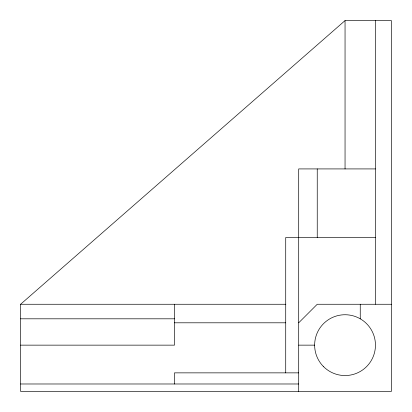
<?xml version="1.0" encoding="UTF-8"?>
<svg xmlns="http://www.w3.org/2000/svg" width="412" height="412" viewBox="0 0 412 412"><rect width="100%" height="100%" fill="white"/><g stroke="black" fill="none" stroke-linecap="round" stroke-linejoin="round"><path stroke-width="0.62" d="M298.7 322.802L317.24 304.262L391.4 304.262M20.6 304.262L345.05 20.6L391.4 20.6L391.4 391.4L20.6 391.4L20.6 304.262L285.83 304.262M375.456 168.92L298.7 168.92L298.7 391.4M375.456 237.518L285.722 237.518L285.722 372.86M20.6 318.811L174.482 318.811M174.482 322.802L285.722 322.802M20.6 345.143L174.482 345.143L174.482 304.262M298.7 345.143L314.644 345.143M298.7 372.86L174.482 372.86L174.482 383.984M20.6 383.984L298.7 383.984M375.456 20.6L375.456 304.262M360.253 304.262L360.253 318.811M345.05 20.6L345.05 168.92M317.24 168.92L317.24 237.518M323.549 366.644A30.406 30.406 0 0 0 374.42 353.012A30.406 30.406 0 0 0 337.181 315.772A30.406 30.406 0 0 0 323.549 366.644"/></g></svg>
